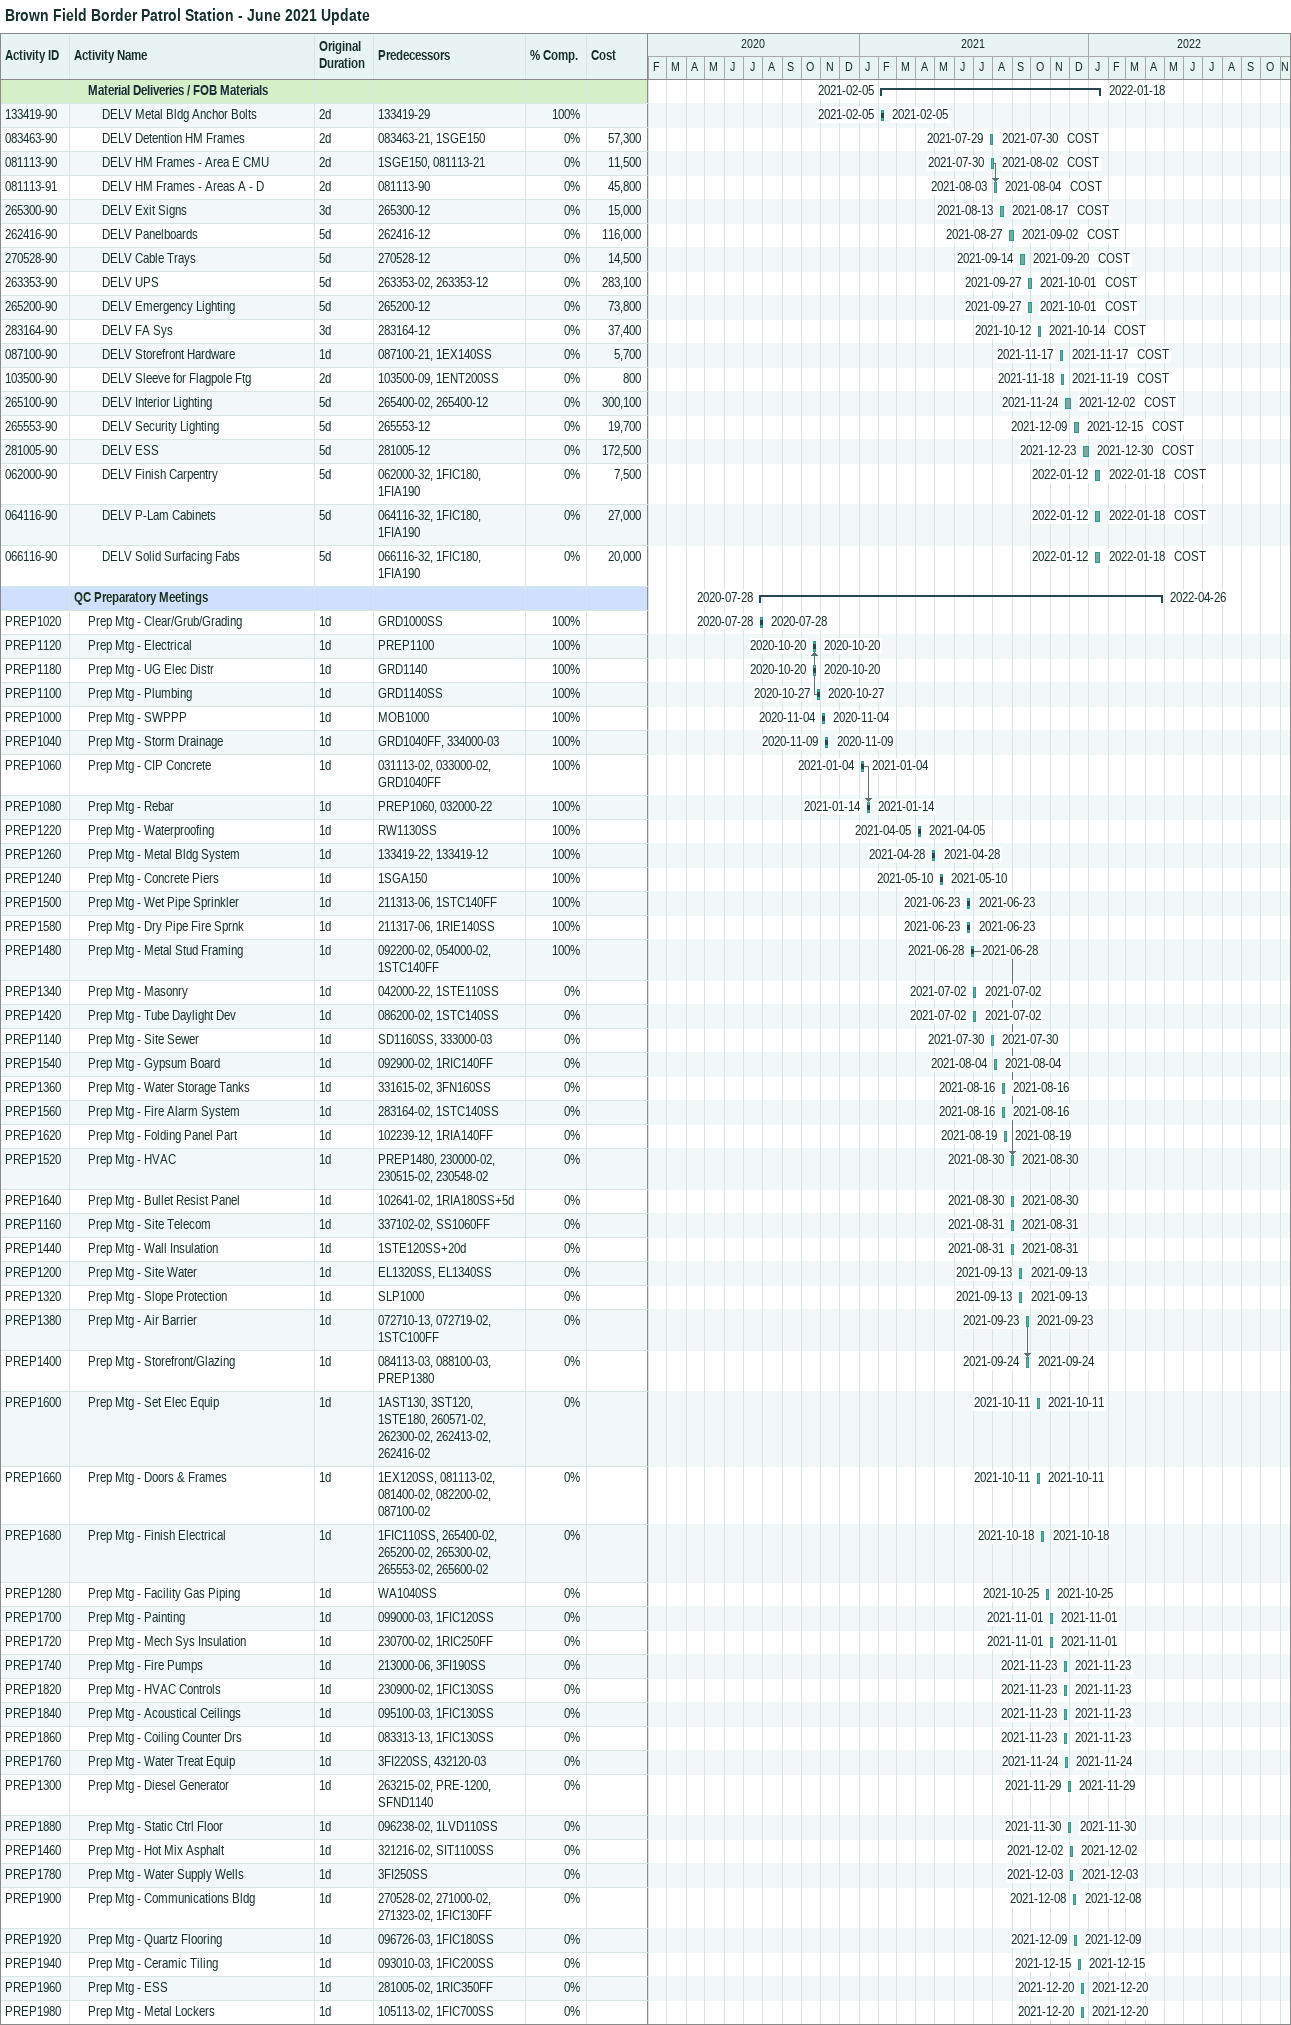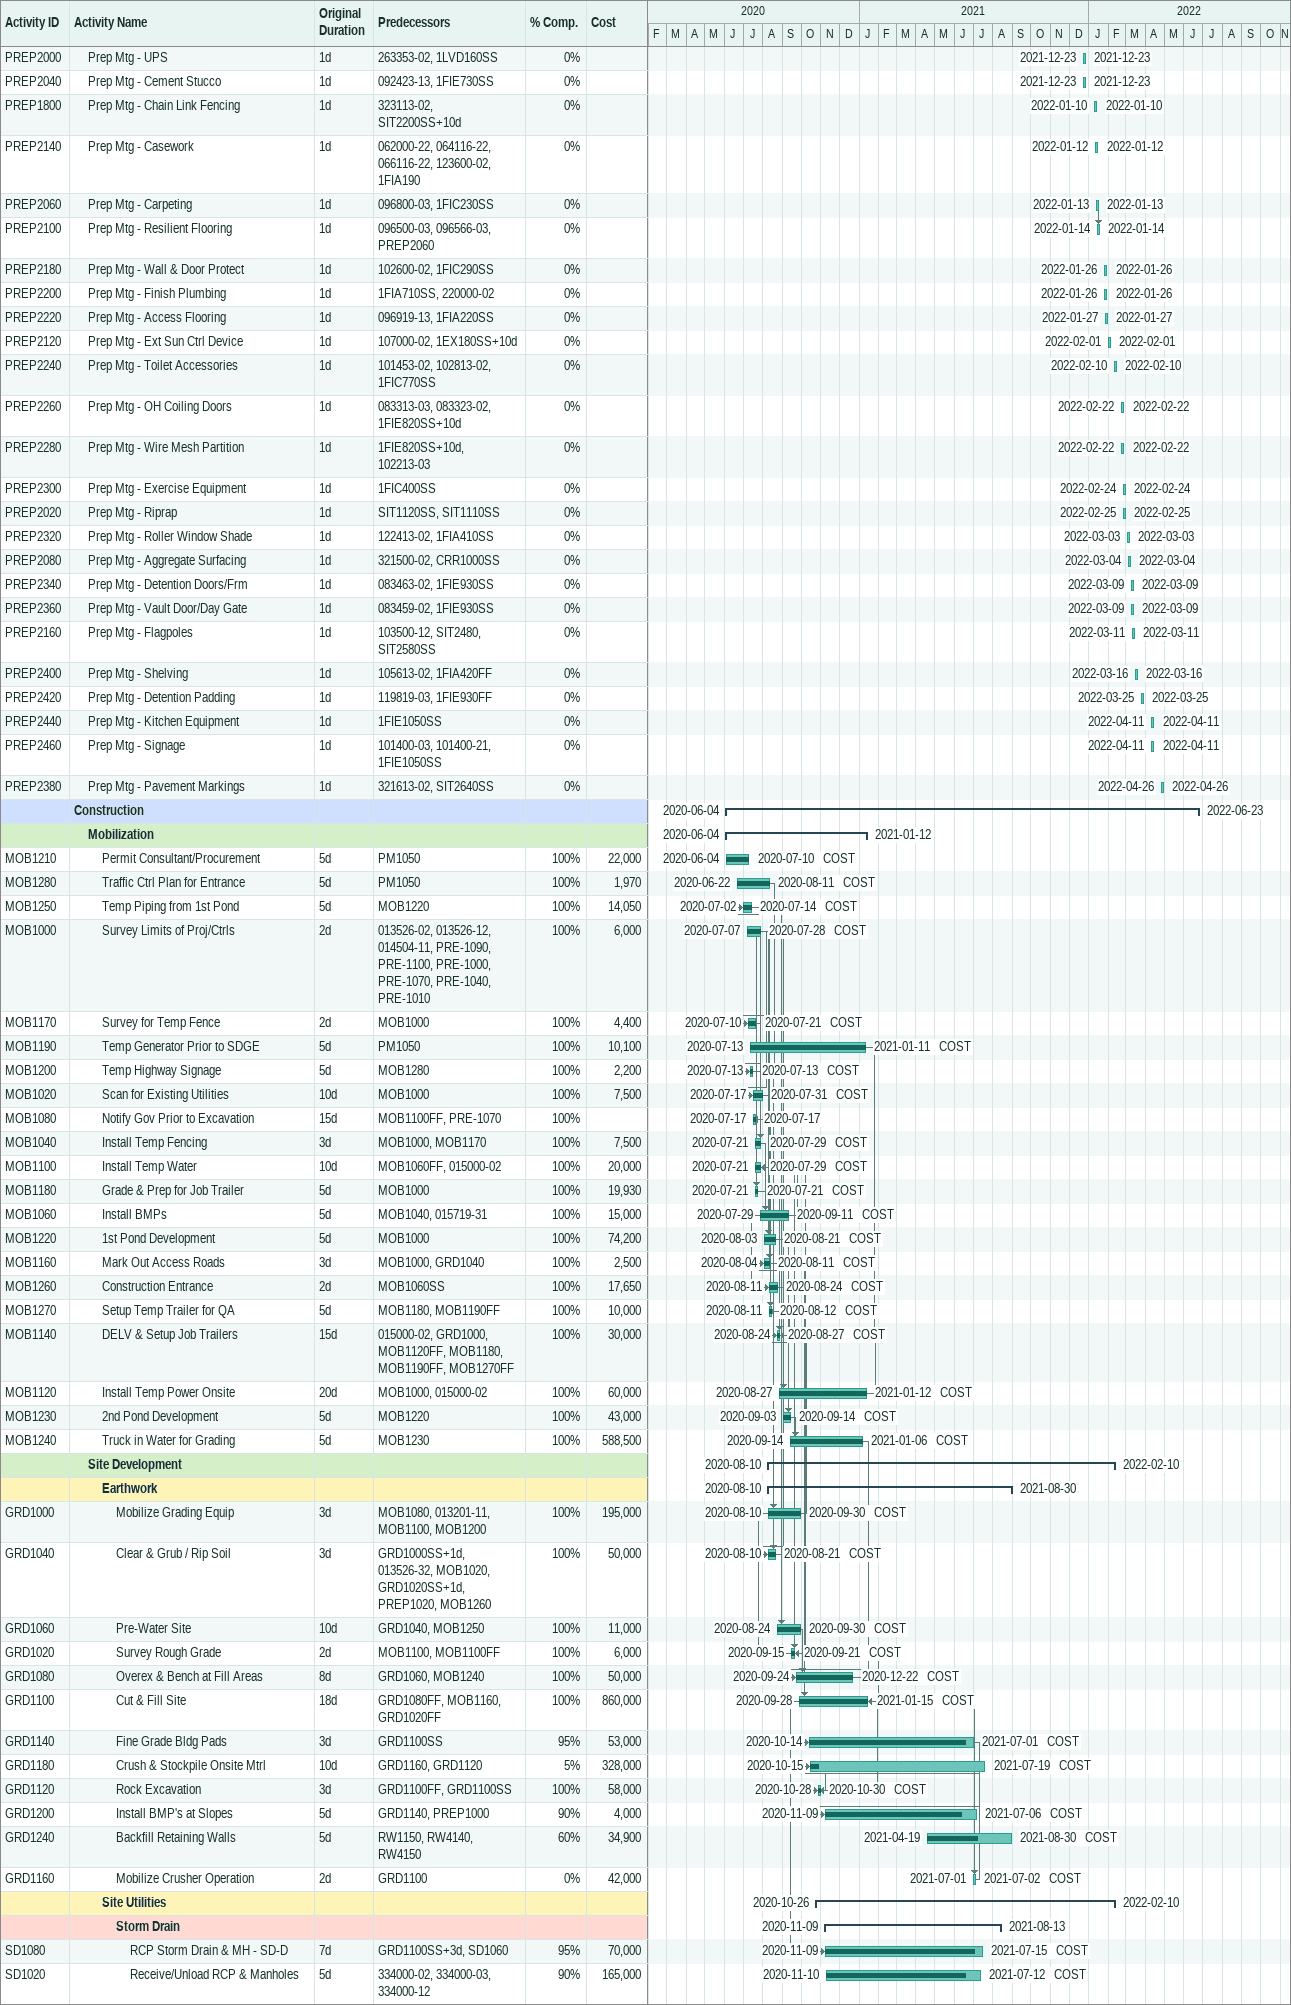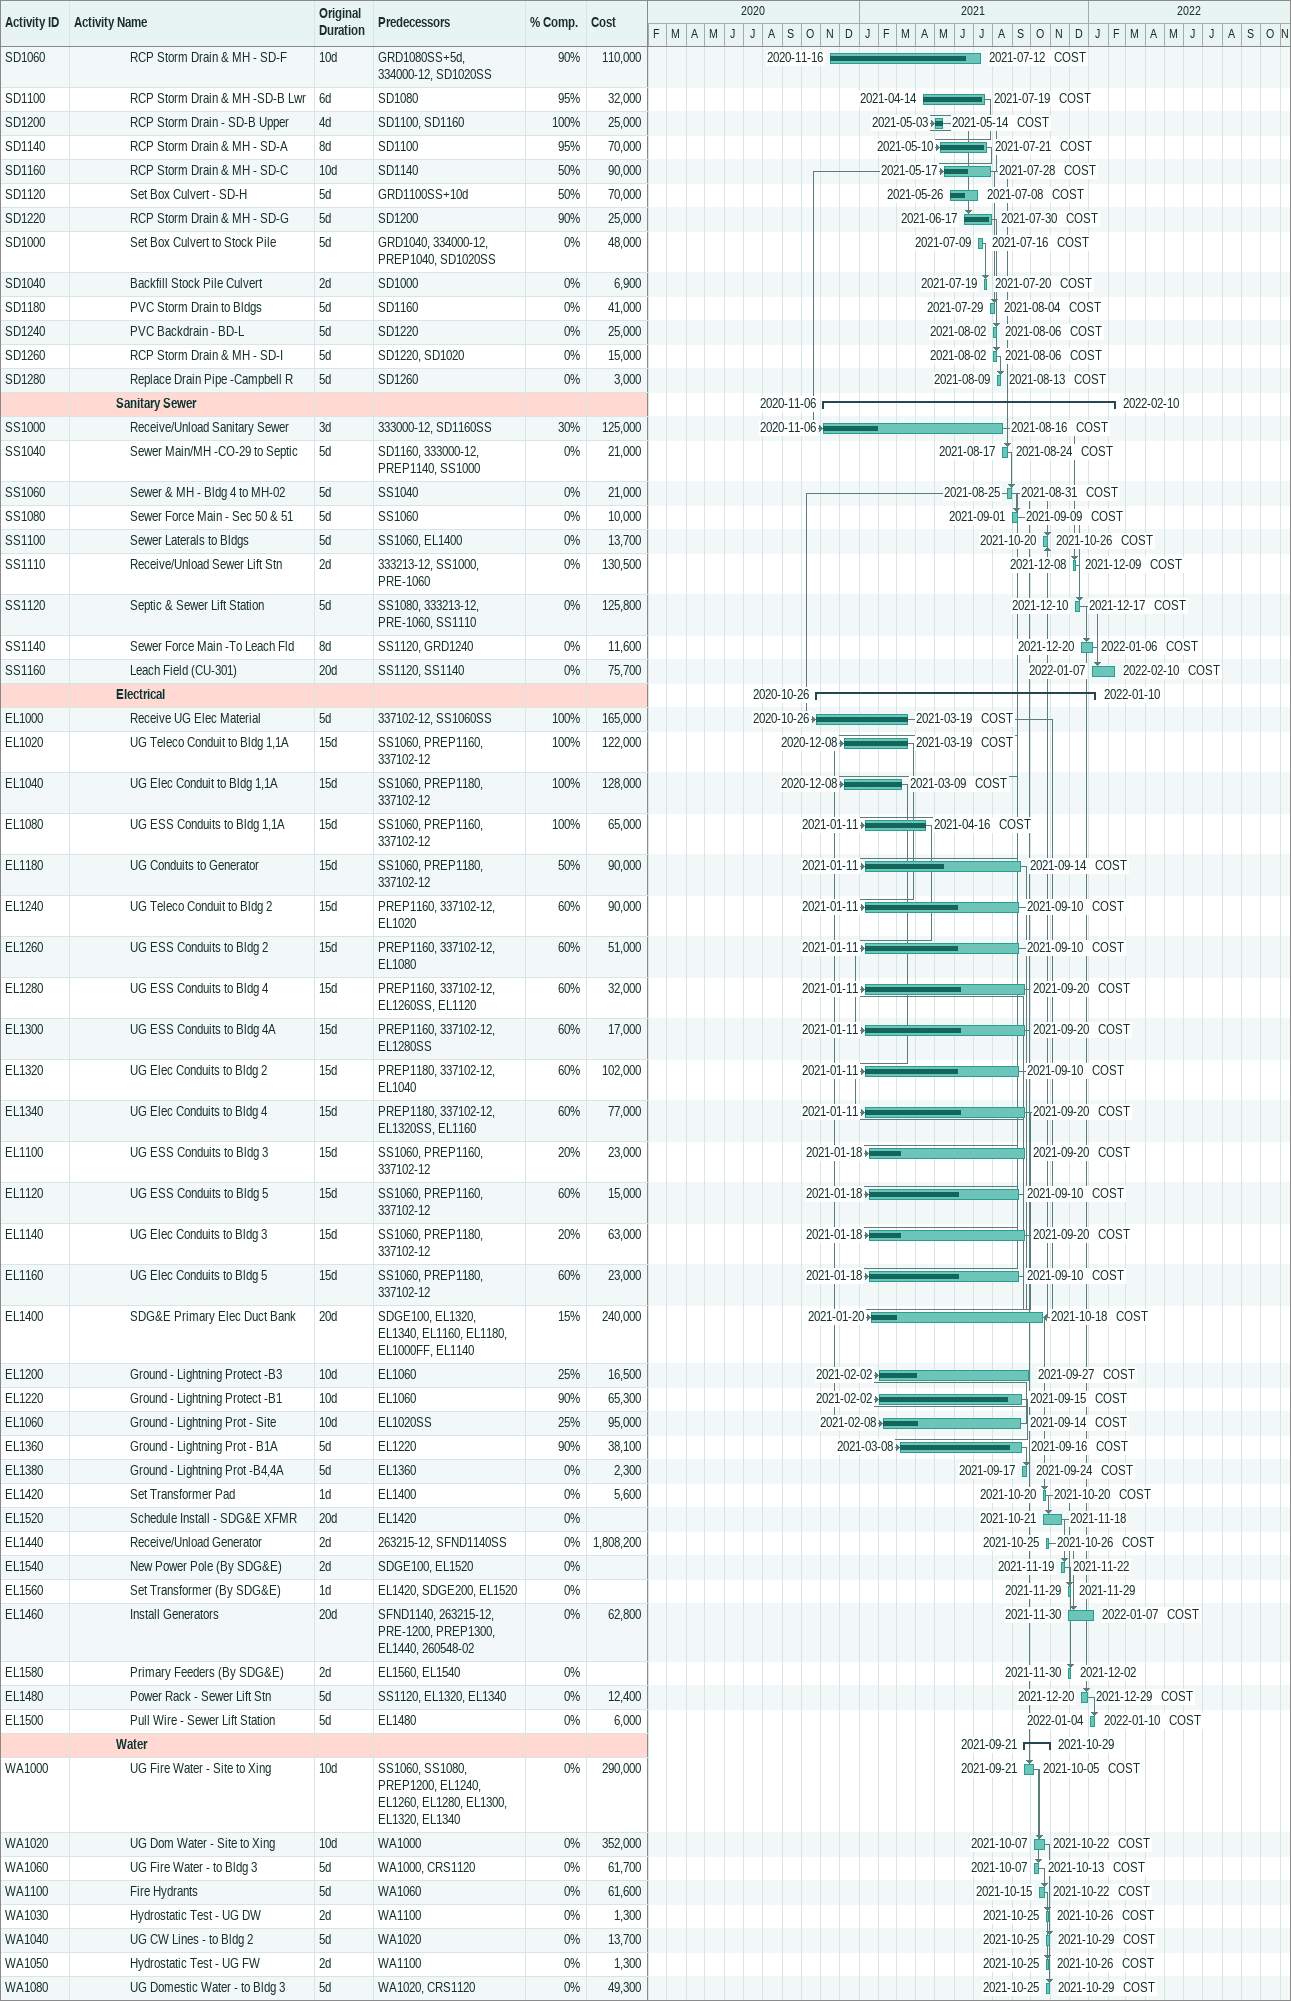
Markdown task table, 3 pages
Brown Field Border Patrol Station - June 2021 Update

| ID | Level | Task | Original duration | Start | Finish | Predecessors | Resources | % complete | Cost |
|---|---|---|---|---|---|---|---|---|---|
|  | 2 | **Material Deliveries / FOB Materials** |  | 2021-02-05 | 2022-01-18 |  |  |  |  |
| 133419-90 | 3 | DELV Metal Bldg Anchor Bolts | 2d | 2021-02-05 | 2021-02-05 | 133419-29 |  | 100 |  |
| 083463-90 | 3 | DELV Detention HM Frames | 2d | 2021-07-29 | 2021-07-30 | 083463-21, 1SGE150 | COST | 0 | 57300 |
| 081113-90 | 3 | DELV HM Frames - Area E CMU | 2d | 2021-07-30 | 2021-08-02 | 1SGE150, 081113-21 | COST | 0 | 11500 |
| 081113-91 | 3 | DELV HM Frames - Areas A - D | 2d | 2021-08-03 | 2021-08-04 | 081113-90 | COST | 0 | 45800 |
| 265300-90 | 3 | DELV Exit Signs | 3d | 2021-08-13 | 2021-08-17 | 265300-12 | COST | 0 | 15000 |
| 262416-90 | 3 | DELV Panelboards | 5d | 2021-08-27 | 2021-09-02 | 262416-12 | COST | 0 | 116000 |
| 270528-90 | 3 | DELV Cable Trays | 5d | 2021-09-14 | 2021-09-20 | 270528-12 | COST | 0 | 14500 |
| 263353-90 | 3 | DELV UPS | 5d | 2021-09-27 | 2021-10-01 | 263353-02, 263353-12 | COST | 0 | 283100 |
| 265200-90 | 3 | DELV Emergency Lighting | 5d | 2021-09-27 | 2021-10-01 | 265200-12 | COST | 0 | 73800 |
| 283164-90 | 3 | DELV FA Sys | 3d | 2021-10-12 | 2021-10-14 | 283164-12 | COST | 0 | 37400 |
| 087100-90 | 3 | DELV Storefront Hardware | 1d | 2021-11-17 | 2021-11-17 | 087100-21, 1EX140SS | COST | 0 | 5700 |
| 103500-90 | 3 | DELV Sleeve for Flagpole Ftg | 2d | 2021-11-18 | 2021-11-19 | 103500-09, 1ENT200SS | COST | 0 | 800 |
| 265100-90 | 3 | DELV Interior Lighting | 5d | 2021-11-24 | 2021-12-02 | 265400-02, 265400-12 | COST | 0 | 300100 |
| 265553-90 | 3 | DELV Security Lighting | 5d | 2021-12-09 | 2021-12-15 | 265553-12 | COST | 0 | 19700 |
| 281005-90 | 3 | DELV ESS | 5d | 2021-12-23 | 2021-12-30 | 281005-12 | COST | 0 | 172500 |
| 062000-90 | 3 | DELV Finish Carpentry | 5d | 2022-01-12 | 2022-01-18 | 062000-32, 1FIC180, 1FIA190 | COST | 0 | 7500 |
| 064116-90 | 3 | DELV P-Lam Cabinets | 5d | 2022-01-12 | 2022-01-18 | 064116-32, 1FIC180, 1FIA190 | COST | 0 | 27000 |
| 066116-90 | 3 | DELV Solid Surfacing Fabs | 5d | 2022-01-12 | 2022-01-18 | 066116-32, 1FIC180, 1FIA190 | COST | 0 | 20000 |
|  | 1 | **QC Preparatory Meetings** |  | 2020-07-28 | 2022-04-26 |  |  |  |  |
| PREP1020 | 2 | Prep Mtg - Clear/Grub/Grading | 1d | 2020-07-28 | 2020-07-28 | GRD1000SS |  | 100 |  |
| PREP1120 | 2 | Prep Mtg - Electrical | 1d | 2020-10-20 | 2020-10-20 | PREP1100 |  | 100 |  |
| PREP1180 | 2 | Prep Mtg - UG Elec Distr | 1d | 2020-10-20 | 2020-10-20 | GRD1140 |  | 100 |  |
| PREP1100 | 2 | Prep Mtg - Plumbing | 1d | 2020-10-27 | 2020-10-27 | GRD1140SS |  | 100 |  |
| PREP1000 | 2 | Prep Mtg - SWPPP | 1d | 2020-11-04 | 2020-11-04 | MOB1000 |  | 100 |  |
| PREP1040 | 2 | Prep Mtg - Storm Drainage | 1d | 2020-11-09 | 2020-11-09 | GRD1040FF, 334000-03 |  | 100 |  |
| PREP1060 | 2 | Prep Mtg - CIP Concrete | 1d | 2021-01-04 | 2021-01-04 | 031113-02, 033000-02, GRD1040FF |  | 100 |  |
| PREP1080 | 2 | Prep Mtg - Rebar | 1d | 2021-01-14 | 2021-01-14 | PREP1060, 032000-22 |  | 100 |  |
| PREP1220 | 2 | Prep Mtg - Waterproofing | 1d | 2021-04-05 | 2021-04-05 | RW1130SS |  | 100 |  |
| PREP1260 | 2 | Prep Mtg - Metal Bldg System | 1d | 2021-04-28 | 2021-04-28 | 133419-22, 133419-12 |  | 100 |  |
| PREP1240 | 2 | Prep Mtg - Concrete Piers | 1d | 2021-05-10 | 2021-05-10 | 1SGA150 |  | 100 |  |
| PREP1500 | 2 | Prep Mtg - Wet Pipe Sprinkler | 1d | 2021-06-23 | 2021-06-23 | 211313-06, 1STC140FF |  | 100 |  |
| PREP1580 | 2 | Prep Mtg - Dry Pipe Fire Sprnk | 1d | 2021-06-23 | 2021-06-23 | 211317-06, 1RIE140SS |  | 100 |  |
| PREP1480 | 2 | Prep Mtg - Metal Stud Framing | 1d | 2021-06-28 | 2021-06-28 | 092200-02, 054000-02, 1STC140FF |  | 100 |  |
| PREP1340 | 2 | Prep Mtg - Masonry | 1d | 2021-07-02 | 2021-07-02 | 042000-22, 1STE110SS |  | 0 |  |
| PREP1420 | 2 | Prep Mtg - Tube Daylight Dev | 1d | 2021-07-02 | 2021-07-02 | 086200-02, 1STC140SS |  | 0 |  |
| PREP1140 | 2 | Prep Mtg - Site Sewer | 1d | 2021-07-30 | 2021-07-30 | SD1160SS, 333000-03 |  | 0 |  |
| PREP1540 | 2 | Prep Mtg - Gypsum Board | 1d | 2021-08-04 | 2021-08-04 | 092900-02, 1RIC140FF |  | 0 |  |
| PREP1360 | 2 | Prep Mtg - Water Storage Tanks | 1d | 2021-08-16 | 2021-08-16 | 331615-02, 3FN160SS |  | 0 |  |
| PREP1560 | 2 | Prep Mtg - Fire Alarm System | 1d | 2021-08-16 | 2021-08-16 | 283164-02, 1STC140SS |  | 0 |  |
| PREP1620 | 2 | Prep Mtg - Folding Panel Part | 1d | 2021-08-19 | 2021-08-19 | 102239-12, 1RIA140FF |  | 0 |  |
| PREP1520 | 2 | Prep Mtg - HVAC | 1d | 2021-08-30 | 2021-08-30 | PREP1480, 230000-02, 230515-02, 230548-02 |  | 0 |  |
| PREP1640 | 2 | Prep Mtg - Bullet Resist Panel | 1d | 2021-08-30 | 2021-08-30 | 102641-02, 1RIA180SS+5d |  | 0 |  |
| PREP1160 | 2 | Prep Mtg - Site Telecom | 1d | 2021-08-31 | 2021-08-31 | 337102-02, SS1060FF |  | 0 |  |
| PREP1440 | 2 | Prep Mtg - Wall Insulation | 1d | 2021-08-31 | 2021-08-31 | 1STE120SS+20d |  | 0 |  |
| PREP1200 | 2 | Prep Mtg - Site Water | 1d | 2021-09-13 | 2021-09-13 | EL1320SS, EL1340SS |  | 0 |  |
| PREP1320 | 2 | Prep Mtg - Slope Protection | 1d | 2021-09-13 | 2021-09-13 | SLP1000 |  | 0 |  |
| PREP1380 | 2 | Prep Mtg - Air Barrier | 1d | 2021-09-23 | 2021-09-23 | 072710-13, 072719-02, 1STC100FF |  | 0 |  |
| PREP1400 | 2 | Prep Mtg - Storefront/Glazing | 1d | 2021-09-24 | 2021-09-24 | 084113-03, 088100-03, PREP1380 |  | 0 |  |
| PREP1600 | 2 | Prep Mtg - Set Elec Equip | 1d | 2021-10-11 | 2021-10-11 | 1AST130, 3ST120, 1STE180, 260571-02, 262300-02, 262413-02, 262416-02 |  | 0 |  |
| PREP1660 | 2 | Prep Mtg - Doors & Frames | 1d | 2021-10-11 | 2021-10-11 | 1EX120SS, 081113-02, 081400-02, 082200-02, 087100-02 |  | 0 |  |
| PREP1680 | 2 | Prep Mtg - Finish Electrical | 1d | 2021-10-18 | 2021-10-18 | 1FIC110SS, 265400-02, 265200-02, 265300-02, 265553-02, 265600-02 |  | 0 |  |
| PREP1280 | 2 | Prep Mtg - Facility Gas Piping | 1d | 2021-10-25 | 2021-10-25 | WA1040SS |  | 0 |  |
| PREP1700 | 2 | Prep Mtg - Painting | 1d | 2021-11-01 | 2021-11-01 | 099000-03, 1FIC120SS |  | 0 |  |
| PREP1720 | 2 | Prep Mtg - Mech Sys Insulation | 1d | 2021-11-01 | 2021-11-01 | 230700-02, 1RIC250FF |  | 0 |  |
| PREP1740 | 2 | Prep Mtg - Fire Pumps | 1d | 2021-11-23 | 2021-11-23 | 213000-06, 3FI190SS |  | 0 |  |
| PREP1820 | 2 | Prep Mtg - HVAC Controls | 1d | 2021-11-23 | 2021-11-23 | 230900-02, 1FIC130SS |  | 0 |  |
| PREP1840 | 2 | Prep Mtg - Acoustical Ceilings | 1d | 2021-11-23 | 2021-11-23 | 095100-03, 1FIC130SS |  | 0 |  |
| PREP1860 | 2 | Prep Mtg - Coiling Counter Drs | 1d | 2021-11-23 | 2021-11-23 | 083313-13, 1FIC130SS |  | 0 |  |
| PREP1760 | 2 | Prep Mtg - Water Treat Equip | 1d | 2021-11-24 | 2021-11-24 | 3FI220SS, 432120-03 |  | 0 |  |
| PREP1300 | 2 | Prep Mtg - Diesel Generator | 1d | 2021-11-29 | 2021-11-29 | 263215-02, PRE-1200, SFND1140 |  | 0 |  |
| PREP1880 | 2 | Prep Mtg - Static Ctrl Floor | 1d | 2021-11-30 | 2021-11-30 | 096238-02, 1LVD110SS |  | 0 |  |
| PREP1460 | 2 | Prep Mtg - Hot Mix Asphalt | 1d | 2021-12-02 | 2021-12-02 | 321216-02, SIT1100SS |  | 0 |  |
| PREP1780 | 2 | Prep Mtg - Water Supply Wells | 1d | 2021-12-03 | 2021-12-03 | 3FI250SS |  | 0 |  |
| PREP1900 | 2 | Prep Mtg - Communications Bldg | 1d | 2021-12-08 | 2021-12-08 | 270528-02, 271000-02, 271323-02, 1FIC130FF |  | 0 |  |
| PREP1920 | 2 | Prep Mtg - Quartz Flooring | 1d | 2021-12-09 | 2021-12-09 | 096726-03, 1FIC180SS |  | 0 |  |
| PREP1940 | 2 | Prep Mtg - Ceramic Tiling | 1d | 2021-12-15 | 2021-12-15 | 093010-03, 1FIC200SS |  | 0 |  |
| PREP1960 | 2 | Prep Mtg - ESS | 1d | 2021-12-20 | 2021-12-20 | 281005-02, 1RIC350FF |  | 0 |  |
| PREP1980 | 2 | Prep Mtg - Metal Lockers | 1d | 2021-12-20 | 2021-12-20 | 105113-02, 1FIC700SS |  | 0 |  |
| PREP2000 | 2 | Prep Mtg - UPS | 1d | 2021-12-23 | 2021-12-23 | 263353-02, 1LVD160SS |  | 0 |  |
| PREP2040 | 2 | Prep Mtg - Cement Stucco | 1d | 2021-12-23 | 2021-12-23 | 092423-13, 1FIE730SS |  | 0 |  |
| PREP1800 | 2 | Prep Mtg - Chain Link Fencing | 1d | 2022-01-10 | 2022-01-10 | 323113-02, SIT2200SS+10d |  | 0 |  |
| PREP2140 | 2 | Prep Mtg - Casework | 1d | 2022-01-12 | 2022-01-12 | 062000-22, 064116-22, 066116-22, 123600-02, 1FIA190 |  | 0 |  |
| PREP2060 | 2 | Prep Mtg - Carpeting | 1d | 2022-01-13 | 2022-01-13 | 096800-03, 1FIC230SS |  | 0 |  |
| PREP2100 | 2 | Prep Mtg - Resilient Flooring | 1d | 2022-01-14 | 2022-01-14 | 096500-03, 096566-03, PREP2060 |  | 0 |  |
| PREP2180 | 2 | Prep Mtg - Wall & Door Protect | 1d | 2022-01-26 | 2022-01-26 | 102600-02, 1FIC290SS |  | 0 |  |
| PREP2200 | 2 | Prep Mtg - Finish Plumbing | 1d | 2022-01-26 | 2022-01-26 | 1FIA710SS, 220000-02 |  | 0 |  |
| PREP2220 | 2 | Prep Mtg - Access Flooring | 1d | 2022-01-27 | 2022-01-27 | 096919-13, 1FIA220SS |  | 0 |  |
| PREP2120 | 2 | Prep Mtg - Ext Sun Ctrl Device | 1d | 2022-02-01 | 2022-02-01 | 107000-02, 1EX180SS+10d |  | 0 |  |
| PREP2240 | 2 | Prep Mtg - Toilet Accessories | 1d | 2022-02-10 | 2022-02-10 | 101453-02, 102813-02, 1FIC770SS |  | 0 |  |
| PREP2260 | 2 | Prep Mtg - OH Coiling Doors | 1d | 2022-02-22 | 2022-02-22 | 083313-03, 083323-02, 1FIE820SS+10d |  | 0 |  |
| PREP2280 | 2 | Prep Mtg - Wire Mesh Partition | 1d | 2022-02-22 | 2022-02-22 | 1FIE820SS+10d, 102213-03 |  | 0 |  |
| PREP2300 | 2 | Prep Mtg - Exercise Equipment | 1d | 2022-02-24 | 2022-02-24 | 1FIC400SS |  | 0 |  |
| PREP2020 | 2 | Prep Mtg - Riprap | 1d | 2022-02-25 | 2022-02-25 | SIT1120SS, SIT1110SS |  | 0 |  |
| PREP2320 | 2 | Prep Mtg - Roller Window Shade | 1d | 2022-03-03 | 2022-03-03 | 122413-02, 1FIA410SS |  | 0 |  |
| PREP2080 | 2 | Prep Mtg - Aggregate Surfacing | 1d | 2022-03-04 | 2022-03-04 | 321500-02, CRR1000SS |  | 0 |  |
| PREP2340 | 2 | Prep Mtg - Detention Doors/Frm | 1d | 2022-03-09 | 2022-03-09 | 083463-02, 1FIE930SS |  | 0 |  |
| PREP2360 | 2 | Prep Mtg - Vault Door/Day Gate | 1d | 2022-03-09 | 2022-03-09 | 083459-02, 1FIE930SS |  | 0 |  |
| PREP2160 | 2 | Prep Mtg - Flagpoles | 1d | 2022-03-11 | 2022-03-11 | 103500-12, SIT2480, SIT2580SS |  | 0 |  |
| PREP2400 | 2 | Prep Mtg - Shelving | 1d | 2022-03-16 | 2022-03-16 | 105613-02, 1FIA420FF |  | 0 |  |
| PREP2420 | 2 | Prep Mtg - Detention Padding | 1d | 2022-03-25 | 2022-03-25 | 119819-03, 1FIE930FF |  | 0 |  |
| PREP2440 | 2 | Prep Mtg - Kitchen Equipment | 1d | 2022-04-11 | 2022-04-11 | 1FIE1050SS |  | 0 |  |
| PREP2460 | 2 | Prep Mtg - Signage | 1d | 2022-04-11 | 2022-04-11 | 101400-03, 101400-21, 1FIE1050SS |  | 0 |  |
| PREP2380 | 2 | Prep Mtg - Pavement Markings | 1d | 2022-04-26 | 2022-04-26 | 321613-02, SIT2640SS |  | 0 |  |
|  | 1 | **Construction** |  | 2020-06-04 | 2022-06-23 |  |  |  |  |
|  | 2 | **Mobilization** |  | 2020-06-04 | 2021-01-12 |  |  |  |  |
| MOB1210 | 3 | Permit Consultant/Procurement | 5d | 2020-06-04 | 2020-07-10 | PM1050 | COST | 100 | 22000 |
| MOB1280 | 3 | Traffic Ctrl Plan for Entrance | 5d | 2020-06-22 | 2020-08-11 | PM1050 | COST | 100 | 1970 |
| MOB1250 | 3 | Temp Piping from 1st Pond | 5d | 2020-07-02 | 2020-07-14 | MOB1220 | COST | 100 | 14050 |
| MOB1000 | 3 | Survey Limits of Proj/Ctrls | 2d | 2020-07-07 | 2020-07-28 | 013526-02, 013526-12, 014504-11, PRE-1090, PRE-1100, PRE-1000, PRE-1070, PRE-1040, PRE-1010 | COST | 100 | 6000 |
| MOB1170 | 3 | Survey for Temp Fence | 2d | 2020-07-10 | 2020-07-21 | MOB1000 | COST | 100 | 4400 |
| MOB1190 | 3 | Temp Generator Prior to SDGE | 5d | 2020-07-13 | 2021-01-11 | PM1050 | COST | 100 | 10100 |
| MOB1200 | 3 | Temp Highway Signage | 5d | 2020-07-13 | 2020-07-13 | MOB1280 | COST | 100 | 2200 |
| MOB1020 | 3 | Scan for Existing Utilities | 10d | 2020-07-17 | 2020-07-31 | MOB1000 | COST | 100 | 7500 |
| MOB1080 | 3 | Notify Gov Prior to Excavation | 15d | 2020-07-17 | 2020-07-17 | MOB1100FF, PRE-1070 |  | 100 |  |
| MOB1040 | 3 | Install Temp Fencing | 3d | 2020-07-21 | 2020-07-29 | MOB1000, MOB1170 | COST | 100 | 7500 |
| MOB1100 | 3 | Install Temp Water | 10d | 2020-07-21 | 2020-07-29 | MOB1060FF, 015000-02 | COST | 100 | 20000 |
| MOB1180 | 3 | Grade & Prep for Job Trailer | 5d | 2020-07-21 | 2020-07-21 | MOB1000 | COST | 100 | 19930 |
| MOB1060 | 3 | Install BMPs | 5d | 2020-07-29 | 2020-09-11 | MOB1040, 015719-31 | COST | 100 | 15000 |
| MOB1220 | 3 | 1st Pond Development | 5d | 2020-08-03 | 2020-08-21 | MOB1000 | COST | 100 | 74200 |
| MOB1160 | 3 | Mark Out Access Roads | 3d | 2020-08-04 | 2020-08-11 | MOB1000, GRD1040 | COST | 100 | 2500 |
| MOB1260 | 3 | Construction Entrance | 2d | 2020-08-11 | 2020-08-24 | MOB1060SS | COST | 100 | 17650 |
| MOB1270 | 3 | Setup Temp Trailer for QA | 5d | 2020-08-11 | 2020-08-12 | MOB1180, MOB1190FF | COST | 100 | 10000 |
| MOB1140 | 3 | DELV & Setup Job Trailers | 15d | 2020-08-24 | 2020-08-27 | 015000-02, GRD1000, MOB1120FF, MOB1180, MOB1190FF, MOB1270FF | COST | 100 | 30000 |
| MOB1120 | 3 | Install Temp Power Onsite | 20d | 2020-08-27 | 2021-01-12 | MOB1000, 015000-02 | COST | 100 | 60000 |
| MOB1230 | 3 | 2nd Pond Development | 5d | 2020-09-03 | 2020-09-14 | MOB1220 | COST | 100 | 43000 |
| MOB1240 | 3 | Truck in Water for Grading | 5d | 2020-09-14 | 2021-01-06 | MOB1230 | COST | 100 | 588500 |
|  | 2 | **Site Development** |  | 2020-08-10 | 2022-02-10 |  |  |  |  |
|  | 3 | **Earthwork** |  | 2020-08-10 | 2021-08-30 |  |  |  |  |
| GRD1000 | 4 | Mobilize Grading Equip | 3d | 2020-08-10 | 2020-09-30 | MOB1080, 013201-11, MOB1100, MOB1200 | COST | 100 | 195000 |
| GRD1040 | 4 | Clear & Grub / Rip Soil | 3d | 2020-08-10 | 2020-08-21 | GRD1000SS+1d, 013526-32, MOB1020, GRD1020SS+1d, PREP1020, MOB1260 | COST | 100 | 50000 |
| GRD1060 | 4 | Pre-Water Site | 10d | 2020-08-24 | 2020-09-30 | GRD1040, MOB1250 | COST | 100 | 11000 |
| GRD1020 | 4 | Survey Rough Grade | 2d | 2020-09-15 | 2020-09-21 | MOB1100, MOB1100FF | COST | 100 | 6000 |
| GRD1080 | 4 | Overex & Bench at Fill Areas | 8d | 2020-09-24 | 2020-12-22 | GRD1060, MOB1240 | COST | 100 | 50000 |
| GRD1100 | 4 | Cut & Fill Site | 18d | 2020-09-28 | 2021-01-15 | GRD1080FF, MOB1160, GRD1020FF | COST | 100 | 860000 |
| GRD1140 | 4 | Fine Grade Bldg Pads | 3d | 2020-10-14 | 2021-07-01 | GRD1100SS | COST | 95 | 53000 |
| GRD1180 | 4 | Crush & Stockpile Onsite Mtrl | 10d | 2020-10-15 | 2021-07-19 | GRD1160, GRD1120 | COST | 5 | 328000 |
| GRD1120 | 4 | Rock Excavation | 3d | 2020-10-28 | 2020-10-30 | GRD1100FF, GRD1100SS | COST | 100 | 58000 |
| GRD1200 | 4 | Install BMP's at Slopes | 5d | 2020-11-09 | 2021-07-06 | GRD1140, PREP1000 | COST | 90 | 4000 |
| GRD1240 | 4 | Backfill Retaining Walls | 5d | 2021-04-19 | 2021-08-30 | RW1150, RW4140, RW4150 | COST | 60 | 34900 |
| GRD1160 | 4 | Mobilize Crusher Operation | 2d | 2021-07-01 | 2021-07-02 | GRD1100 | COST | 0 | 42000 |
|  | 3 | **Site Utilities** |  | 2020-10-26 | 2022-02-10 |  |  |  |  |
|  | 4 | **Storm Drain** |  | 2020-11-09 | 2021-08-13 |  |  |  |  |
| SD1080 | 5 | RCP Storm Drain & MH - SD-D | 7d | 2020-11-09 | 2021-07-15 | GRD1100SS+3d, SD1060 | COST | 95 | 70000 |
| SD1020 | 5 | Receive/Unload RCP & Manholes | 5d | 2020-11-10 | 2021-07-12 | 334000-02, 334000-03, 334000-12 | COST | 90 | 165000 |
| SD1060 | 5 | RCP Storm Drain & MH - SD-F | 10d | 2020-11-16 | 2021-07-12 | GRD1080SS+5d, 334000-12, SD1020SS | COST | 90 | 110000 |
| SD1100 | 5 | RCP Storm Drain & MH -SD-B Lwr | 6d | 2021-04-14 | 2021-07-19 | SD1080 | COST | 95 | 32000 |
| SD1200 | 5 | RCP Storm Drain - SD-B Upper | 4d | 2021-05-03 | 2021-05-14 | SD1100, SD1160 | COST | 100 | 25000 |
| SD1140 | 5 | RCP Storm Drain & MH - SD-A | 8d | 2021-05-10 | 2021-07-21 | SD1100 | COST | 95 | 70000 |
| SD1160 | 5 | RCP Storm Drain & MH - SD-C | 10d | 2021-05-17 | 2021-07-28 | SD1140 | COST | 50 | 90000 |
| SD1120 | 5 | Set Box Culvert - SD-H | 5d | 2021-05-26 | 2021-07-08 | GRD1100SS+10d | COST | 50 | 70000 |
| SD1220 | 5 | RCP Storm Drain & MH - SD-G | 5d | 2021-06-17 | 2021-07-30 | SD1200 | COST | 90 | 25000 |
| SD1000 | 5 | Set Box Culvert to Stock Pile | 5d | 2021-07-09 | 2021-07-16 | GRD1040, 334000-12, PREP1040, SD1020SS | COST | 0 | 48000 |
| SD1040 | 5 | Backfill Stock Pile Culvert | 2d | 2021-07-19 | 2021-07-20 | SD1000 | COST | 0 | 6900 |
| SD1180 | 5 | PVC Storm Drain to Bldgs | 5d | 2021-07-29 | 2021-08-04 | SD1160 | COST | 0 | 41000 |
| SD1240 | 5 | PVC Backdrain - BD-L | 5d | 2021-08-02 | 2021-08-06 | SD1220 | COST | 0 | 25000 |
| SD1260 | 5 | RCP Storm Drain & MH - SD-I | 5d | 2021-08-02 | 2021-08-06 | SD1220, SD1020 | COST | 0 | 15000 |
| SD1280 | 5 | Replace Drain Pipe -Campbell R | 5d | 2021-08-09 | 2021-08-13 | SD1260 | COST | 0 | 3000 |
|  | 4 | **Sanitary Sewer** |  | 2020-11-06 | 2022-02-10 |  |  |  |  |
| SS1000 | 5 | Receive/Unload Sanitary Sewer | 3d | 2020-11-06 | 2021-08-16 | 333000-12, SD1160SS | COST | 30 | 125000 |
| SS1040 | 5 | Sewer Main/MH -CO-29 to Septic | 5d | 2021-08-17 | 2021-08-24 | SD1160, 333000-12, PREP1140, SS1000 | COST | 0 | 21000 |
| SS1060 | 5 | Sewer & MH - Bldg 4 to MH-02 | 5d | 2021-08-25 | 2021-08-31 | SS1040 | COST | 0 | 21000 |
| SS1080 | 5 | Sewer Force Main - Sec 50 & 51 | 5d | 2021-09-01 | 2021-09-09 | SS1060 | COST | 0 | 10000 |
| SS1100 | 5 | Sewer Laterals to Bldgs | 5d | 2021-10-20 | 2021-10-26 | SS1060, EL1400 | COST | 0 | 13700 |
| SS1110 | 5 | Receive/Unload Sewer Lift Stn | 2d | 2021-12-08 | 2021-12-09 | 333213-12, SS1000, PRE-1060 | COST | 0 | 130500 |
| SS1120 | 5 | Septic & Sewer Lift Station | 5d | 2021-12-10 | 2021-12-17 | SS1080, 333213-12, PRE-1060, SS1110 | COST | 0 | 125800 |
| SS1140 | 5 | Sewer Force Main -To Leach Fld | 8d | 2021-12-20 | 2022-01-06 | SS1120, GRD1240 | COST | 0 | 11600 |
| SS1160 | 5 | Leach Field (CU-301) | 20d | 2022-01-07 | 2022-02-10 | SS1120, SS1140 | COST | 0 | 75700 |
|  | 4 | **Electrical** |  | 2020-10-26 | 2022-01-10 |  |  |  |  |
| EL1000 | 5 | Receive UG Elec Material | 5d | 2020-10-26 | 2021-03-19 | 337102-12, SS1060SS | COST | 100 | 165000 |
| EL1020 | 5 | UG Teleco Conduit to Bldg 1,1A | 15d | 2020-12-08 | 2021-03-19 | SS1060, PREP1160, 337102-12 | COST | 100 | 122000 |
| EL1040 | 5 | UG Elec Conduit to Bldg 1,1A | 15d | 2020-12-08 | 2021-03-09 | SS1060, PREP1180, 337102-12 | COST | 100 | 128000 |
| EL1080 | 5 | UG ESS Conduits to Bldg 1,1A | 15d | 2021-01-11 | 2021-04-16 | SS1060, PREP1160, 337102-12 | COST | 100 | 65000 |
| EL1180 | 5 | UG Conduits to Generator | 15d | 2021-01-11 | 2021-09-14 | SS1060, PREP1180, 337102-12 | COST | 50 | 90000 |
| EL1240 | 5 | UG Teleco Conduit to Bldg 2 | 15d | 2021-01-11 | 2021-09-10 | PREP1160, 337102-12, EL1020 | COST | 60 | 90000 |
| EL1260 | 5 | UG ESS Conduits to Bldg 2 | 15d | 2021-01-11 | 2021-09-10 | PREP1160, 337102-12, EL1080 | COST | 60 | 51000 |
| EL1280 | 5 | UG ESS Conduits to Bldg 4 | 15d | 2021-01-11 | 2021-09-20 | PREP1160, 337102-12, EL1260SS, EL1120 | COST | 60 | 32000 |
| EL1300 | 5 | UG ESS Conduits to Bldg 4A | 15d | 2021-01-11 | 2021-09-20 | PREP1160, 337102-12, EL1280SS | COST | 60 | 17000 |
| EL1320 | 5 | UG Elec Conduits to Bldg 2 | 15d | 2021-01-11 | 2021-09-10 | PREP1180, 337102-12, EL1040 | COST | 60 | 102000 |
| EL1340 | 5 | UG Elec Conduits to Bldg 4 | 15d | 2021-01-11 | 2021-09-20 | PREP1180, 337102-12, EL1320SS, EL1160 | COST | 60 | 77000 |
| EL1100 | 5 | UG ESS Conduits to Bldg 3 | 15d | 2021-01-18 | 2021-09-20 | SS1060, PREP1160, 337102-12 | COST | 20 | 23000 |
| EL1120 | 5 | UG ESS Conduits to Bldg 5 | 15d | 2021-01-18 | 2021-09-10 | SS1060, PREP1160, 337102-12 | COST | 60 | 15000 |
| EL1140 | 5 | UG Elec Conduits to Bldg 3 | 15d | 2021-01-18 | 2021-09-20 | SS1060, PREP1180, 337102-12 | COST | 20 | 63000 |
| EL1160 | 5 | UG Elec Conduits to Bldg 5 | 15d | 2021-01-18 | 2021-09-10 | SS1060, PREP1180, 337102-12 | COST | 60 | 23000 |
| EL1400 | 5 | SDG&E Primary Elec Duct Bank | 20d | 2021-01-20 | 2021-10-18 | SDGE100, EL1320, EL1340, EL1160, EL1180, EL1000FF, EL1140 | COST | 15 | 240000 |
| EL1200 | 5 | Ground - Lightning Protect -B3 | 10d | 2021-02-02 | 2021-09-27 | EL1060 | COST | 25 | 16500 |
| EL1220 | 5 | Ground - Lightning Protect -B1 | 10d | 2021-02-02 | 2021-09-15 | EL1060 | COST | 90 | 65300 |
| EL1060 | 5 | Ground - Lightning Prot - Site | 10d | 2021-02-08 | 2021-09-14 | EL1020SS | COST | 25 | 95000 |
| EL1360 | 5 | Ground - Lightning Prot - B1A | 5d | 2021-03-08 | 2021-09-16 | EL1220 | COST | 90 | 38100 |
| EL1380 | 5 | Ground - Lightning Prot -B4,4A | 5d | 2021-09-17 | 2021-09-24 | EL1360 | COST | 0 | 2300 |
| EL1420 | 5 | Set Transformer Pad | 1d | 2021-10-20 | 2021-10-20 | EL1400 | COST | 0 | 5600 |
| EL1520 | 5 | Schedule Install - SDG&E XFMR | 20d | 2021-10-21 | 2021-11-18 | EL1420 |  | 0 |  |
| EL1440 | 5 | Receive/Unload Generator | 2d | 2021-10-25 | 2021-10-26 | 263215-12, SFND1140SS | COST | 0 | 1808200 |
| EL1540 | 5 | New Power Pole (By SDG&E) | 2d | 2021-11-19 | 2021-11-22 | SDGE100, EL1520 |  | 0 |  |
| EL1560 | 5 | Set Transformer (By SDG&E) | 1d | 2021-11-29 | 2021-11-29 | EL1420, SDGE200, EL1520 |  | 0 |  |
| EL1460 | 5 | Install Generators | 20d | 2021-11-30 | 2022-01-07 | SFND1140, 263215-12, PRE-1200, PREP1300, EL1440, 260548-02 | COST | 0 | 62800 |
| EL1580 | 5 | Primary Feeders (By SDG&E) | 2d | 2021-11-30 | 2021-12-02 | EL1560, EL1540 |  | 0 |  |
| EL1480 | 5 | Power Rack - Sewer Lift Stn | 5d | 2021-12-20 | 2021-12-29 | SS1120, EL1320, EL1340 | COST | 0 | 12400 |
| EL1500 | 5 | Pull Wire - Sewer Lift Station | 5d | 2022-01-04 | 2022-01-10 | EL1480 | COST | 0 | 6000 |
|  | 4 | **Water** |  | 2021-09-21 | 2021-10-29 |  |  |  |  |
| WA1000 | 5 | UG Fire Water - Site to Xing | 10d | 2021-09-21 | 2021-10-05 | SS1060, SS1080, PREP1200, EL1240, EL1260, EL1280, EL1300, EL1320, EL1340 | COST | 0 | 290000 |
| WA1020 | 5 | UG Dom Water - Site to Xing | 10d | 2021-10-07 | 2021-10-22 | WA1000 | COST | 0 | 352000 |
| WA1060 | 5 | UG Fire Water - to Bldg 3 | 5d | 2021-10-07 | 2021-10-13 | WA1000, CRS1120 | COST | 0 | 61700 |
| WA1100 | 5 | Fire Hydrants | 5d | 2021-10-15 | 2021-10-22 | WA1060 | COST | 0 | 61600 |
| WA1030 | 5 | Hydrostatic Test - UG DW | 2d | 2021-10-25 | 2021-10-26 | WA1100 | COST | 0 | 1300 |
| WA1040 | 5 | UG CW Lines - to Bldg 2 | 5d | 2021-10-25 | 2021-10-29 | WA1020 | COST | 0 | 13700 |
| WA1050 | 5 | Hydrostatic Test - UG FW | 2d | 2021-10-25 | 2021-10-26 | WA1100 | COST | 0 | 1300 |
| WA1080 | 5 | UG Domestic Water - to Bldg 3 | 5d | 2021-10-25 | 2021-10-29 | WA1020, CRS1120 | COST | 0 | 49300 |
